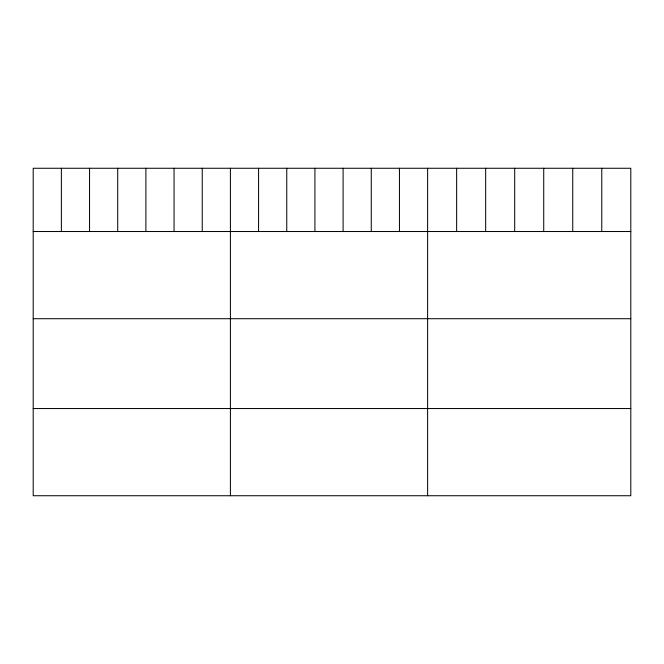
<?xml version="1.0" encoding="UTF-8"?>
<svg xmlns="http://www.w3.org/2000/svg" width="664" height="664" viewBox="0 0 664 664"><rect width="100%" height="100%" fill="white"/><g stroke="black" fill="none" stroke-linecap="round" stroke-linejoin="round"><path stroke-width="1" d="M630.8 231.528L630.8 495.734L33.2 495.734L33.2 168.266L630.8 168.266L630.8 231.528L33.2 231.528M33.2 318.712L630.8 318.712M33.2 408.543L630.8 408.543M601.775 168.266L601.775 231.528M572.75 168.266L572.75 231.528M543.725 168.266L543.725 231.528M514.691 168.266L514.691 231.528M485.666 168.266L485.666 231.528M456.641 168.266L456.641 231.528M427.616 168.266L427.616 495.734M399.446 168.266L399.446 231.528M371.267 168.266L371.267 231.528M343.097 168.266L343.097 231.528M314.927 168.266L314.927 231.528M286.757 168.266L286.757 231.528M258.578 168.266L258.578 231.528M230.408 168.266L230.408 495.734M202.238 168.266L202.238 231.528M174.059 168.266L174.059 231.528M145.889 168.266L145.889 231.528M117.719 168.266L117.719 231.528M89.549 168.266L89.549 231.528M61.37 168.266L61.37 231.528"/></g></svg>
